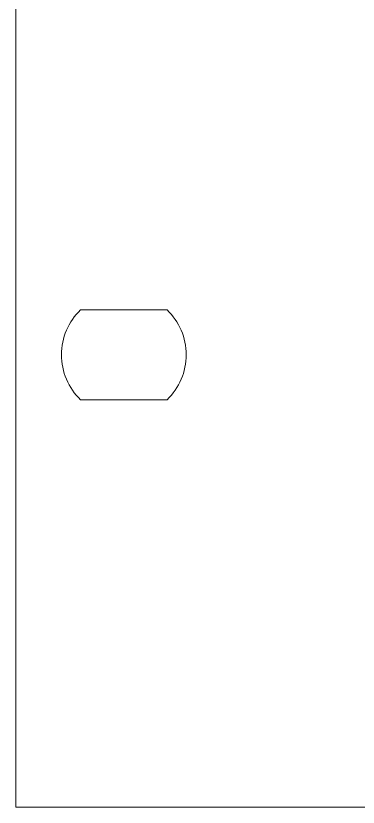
# Model space of a CAD drawing. Extents: x -194 to 239, y -574 to -265.
# Drawn here: x -152.74 to -143.72, y -336.2 to -315.34 of the extents above; entities that cross this region are included whole.
import ezdxf

# ---------------------------------------------------------------- set-up
doc = ezdxf.new("R2010")
doc.units = 0
doc.header["$LTSCALE"] = 0.5
doc.layers.add('1', color=7, linetype='CONTINUOUS')

msp = doc.modelspace()

# ---------------------------------------------------------------- linework, layer by layer
at = {"layer": '1', "lineweight": 5}
for p, q in [((-152.7448, -294.27977), (-152.7448, -336.19899)), ((-148.75775, -323.08539), (-151.03716, -323.08539)), ((-148.75775, -325.45818), (-151.03716, -325.45818)), ((-152.7448, -336.19899), (-76.27425, -336.19899))]:
    msp.add_line(p, q, dxfattribs=at)
for start, end in [(133.850174, 226.149826), (313.850174, 46.149826)]:
    msp.add_arc((-149.89745, -324.27179), 1.64513, start, end, dxfattribs=at)

doc.saveas('drawing.dxf')
